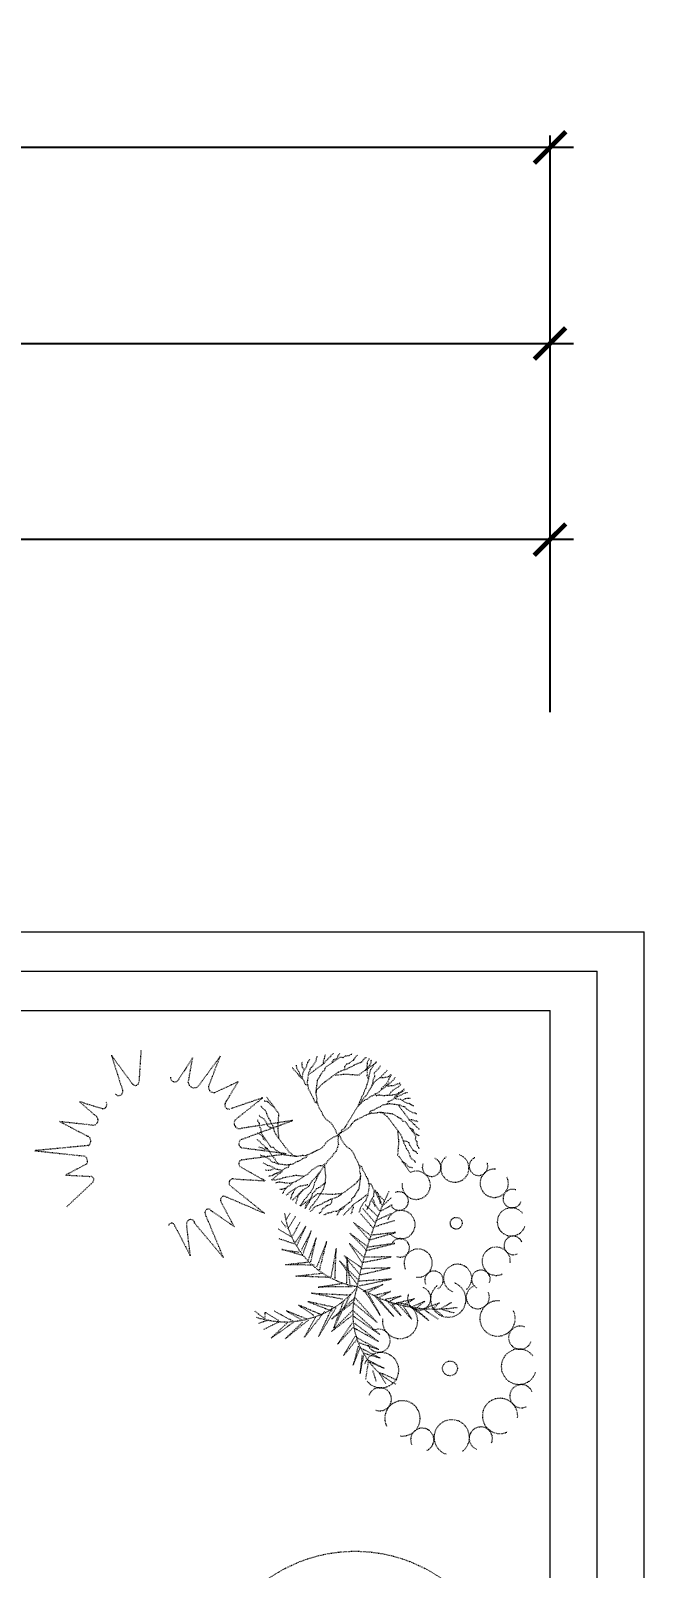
# Model space of a CAD drawing. Header units: millimetres. Extents: x -41640 to 3079702, y -5257903 to 68462.
# Drawn here: x 22910 to 24473, y 18447 to 22366 of the extents above; entities that cross this region are included whole.
import ezdxf

# ---------------------------------------------------------------- set-up
doc = ezdxf.new("R2010")
doc.units = ezdxf.units.MM
doc.header["$LTSCALE"] = 10
doc.linetypes.add('ACAD_ISO03W100', pattern=[30, 12, -18])
doc.linetypes.add('CONTINOUS', pattern=[0])
doc.layers.get('0').update_dxf_attribs({"color": 255})
doc.layers.get('Defpoints').update_dxf_attribs({"color": 255})
doc.layers.add('1室外尺寸标注', color=3, linetype='Continuous', lineweight=30)
doc.layers.add('浅线', color=251, linetype='CONTINOUS', lineweight=0)
doc.styles.get("Standard").update_dxf_attribs({"font": ''})
doc.styles.add('邓林', font='simhei.ttf')
doc.styles.get('Standard').set_extended_font_data('SimSun')
doc.dimstyles.get("Standard").update_dxf_attribs({"dimtxt": 0.18, "dimasz": 0.18, "dimexe": 0.18, "dimexo": 0.0625, "dimgap": 0.09, "dimtad": 0, "dimtih": 1, "dimtoh": 1, "dimdec": 4, "dimzin": 0, "dimdsep": 46, "dimtxsty": 'Standard', "dimcen": 0.09, "dimadec": 0, "dimazin": 0, "dimtfac": 1, "dimtdec": 4, "dimtofl": 0, "dimtmove": 0, "dimatfit": 3, "dimfxl": 1, "dimtolj": 1, "dimtzin": 0, "dimarcsym": 0})

# ---------------------------------------------------------------- blocks, each defined once
blk = doc.blocks.new('_ArchTick')
at = {"color": 0, "linetype": 'ByBlock', "const_width": 0.15}
blk.add_lwpolyline([(-0.5, -0.5), (0.5, 0.5)], dxfattribs=at)
blk = doc.blocks.new('*D315')
at = {"layer": '1室外尺寸标注', "color": 8, "lineweight": -2}
for p, q in [((19882.3, 20629), (19882.3, 21099)), ((24232.6, 20629), (24232.6, 21099)), ((24292.6, 21069), (19822.3, 21069))]:
    blk.add_line(p, q, dxfattribs=at)
at = {"layer": 'Defpoints', "color": 0, "lineweight": 30}
for p in [(19882.3, 21069), (19882.3, 20569, 0), (24232.6, 20569, 0)]:
    blk.add_point(p, dxfattribs=at)
at = {"layer": '1室外尺寸标注', "color": 8, "lineweight": -2, "xscale": 80, "yscale": 80, "zscale": 80, "rotation": 180}
blk.add_blockref('_ArchTick', (19882.3, 21069), dxfattribs=at)
at = {"layer": '1室外尺寸标注', "color": 8, "lineweight": -2, "xscale": 80, "yscale": 80, "zscale": 80}
blk.add_blockref('_ArchTick', (24232.6, 21069), dxfattribs=at)
at = {"layer": '1室外尺寸标注', "color": 45, "insert": (22057.4, 21215.3), "char_height": 230, "attachment_point": 5, "style": '邓林', "bg_fill": 3, "box_fill_scale": 1.1, "bg_fill_color": 256, "bg_fill_true_color": 13158600, "bg_fill_transparency": 4928728}
blk.add_mtext('4350', dxfattribs=at)
blk = doc.blocks.new('_Dot')
at = {"color": 0, "linetype": 'ByBlock', "lineweight": -2}
blk.add_line((-0.5, 0), (-1, 0), dxfattribs=at)
at = {"color": 0, "linetype": 'ByBlock', "const_width": 0.5}
blk.add_lwpolyline([(-0.25, 0, 1), (0.25, 0, 1)], format="xyb", close=True, dxfattribs=at)
blk = doc.blocks.new('DOT')
at = {"color": 0, "linetype": 'ByBlock'}
blk.add_line((-0.35, 0), (-1, 0), dxfattribs=at)
at = {"color": 0, "linetype": 'ByBlock', "const_width": 0.35}
blk.add_lwpolyline([(-0.175, 0, 1), (0.175, 0, 1)], format="xyb", close=True, dxfattribs=at)
blk = doc.blocks.new('*D321')
at = {"layer": '1室外尺寸标注', "color": 8, "lineweight": -2}
for p, q in [((19882.3, 20629), (19882.3, 21599)), ((24232.6, 20629), (24232.6, 21599)), ((19822.3, 21569), (24292.6, 21569))]:
    blk.add_line(p, q, dxfattribs=at)
at = {"layer": 'Defpoints', "color": 0, "lineweight": 30}
for p in [(24232.6, 21569), (19882.3, 20569, 0), (24232.6, 20569, 0)]:
    blk.add_point(p, dxfattribs=at)
at = {"layer": '1室外尺寸标注', "color": 8, "lineweight": -2, "xscale": 80, "yscale": 80, "zscale": 80, "rotation": 180}
blk.add_blockref('_ArchTick', (19882.3, 21569), dxfattribs=at)
at = {"layer": '1室外尺寸标注', "color": 8, "lineweight": -2, "xscale": 80, "yscale": 80, "zscale": 80}
blk.add_blockref('_ArchTick', (24232.6, 21569), dxfattribs=at)
at = {"layer": '1室外尺寸标注', "color": 45, "insert": (22057.4, 21715.3), "char_height": 230, "attachment_point": 5, "style": '邓林', "bg_fill": 3, "box_fill_scale": 1.1, "bg_fill_color": 256, "bg_fill_true_color": 13158600, "bg_fill_transparency": 4928728}
blk.add_mtext('4350', dxfattribs=at)
blk = doc.blocks.new('*D322')
at = {"layer": '1室外尺寸标注', "color": 8, "lineweight": -2}
for p, q in [((24292.6, 22069), (2922.3, 22069)), ((2982.3, 20629), (2982.3, 22099)), ((24232.6, 20629), (24232.6, 22099))]:
    blk.add_line(p, q, dxfattribs=at)
at = {"layer": 'Defpoints', "color": 0, "lineweight": 30}
for p in [(2982.3, 22069), (2982.3, 20569, 0), (24232.6, 20569, 0)]:
    blk.add_point(p, dxfattribs=at)
at = {"layer": '1室外尺寸标注', "color": 8, "lineweight": -2, "xscale": 80, "yscale": 80, "zscale": 80, "rotation": 180}
blk.add_blockref('_ArchTick', (2982.3, 22069), dxfattribs=at)
at = {"layer": '1室外尺寸标注', "color": 8, "lineweight": -2, "xscale": 80, "yscale": 80, "zscale": 80}
blk.add_blockref('_ArchTick', (24232.6, 22069), dxfattribs=at)
at = {"layer": '1室外尺寸标注', "color": 45, "insert": (13607.4, 22215.3), "char_height": 230, "attachment_point": 5, "style": '邓林', "bg_fill": 3, "box_fill_scale": 1.1, "bg_fill_color": 256, "bg_fill_true_color": 13158600, "bg_fill_transparency": 0}
blk.add_mtext('21250', dxfattribs=at)

msp = doc.modelspace()

# ---------------------------------------------------------------- linework, layer by layer
at = {"layer": '浅线'}
for p, q in [((2742.3, 20069), (24472.6, 20069)), ((24472.6, 17539), (24472.6, 20069)), ((2862.3, 19969), (24352.6, 19969)), ((2982.3, 19869), (24232.6, 19869)), ((24232.6, 17529), (24232.6, 19869))]:
    msp.add_line(p, q, dxfattribs=at)
at = {"layer": '浅线', "ltscale": 0.5}
msp.add_line((24352.6, 17539), (24352.6, 19969), dxfattribs=at)
at = {"layer": '浅线', "linetype": 'ACAD_ISO03W100', "ltscale": 0.01}
for p, q in [((23115.2, 19754.7, 0), (23143.7, 19665.3, 0)), ((23168.4, 19682.1, 0), (23115.2, 19754.7, 0)), ((23190.5, 19767, 0), (23185.5, 19686.3, 0)), ((23638.3, 19748.3, 0), (23641.4, 19753.4, 0)), ((23658.9, 19752.1, 0), (23660.9, 19755.5, 0)), ((23674.2, 19752.2, 0), (23677.3, 19757.3, 0)), ((23677.3, 19757.3, 0), (23681.6, 19759.3, 0)), ((23688.7, 19745.7, 0), (23696.9, 19759.3, 0)), ((23706, 19749.2, 0), (23711.3, 19752.9, 0)), ((23711.3, 19752.9, 0), (23721.1, 19754, 0)), ((23721.1, 19754, 0), (23726.4, 19757.7, 0)), ((23726.4, 19757.7, 0), (23729.7, 19758, 0)), ((23738.7, 19752.6, 0), (23743, 19754.7, 0)), ((23322.3, 19748.2, 0), (23286, 19692.1, 0)), ((23311.2, 19685.6, 0), (23322.3, 19748.2, 0)), ((23392.5, 19752, 0), (23338.2, 19678, 0)), ((23362.8, 19674.6, 0), (23392.5, 19752, 0)), ((23578.2, 19719.7, 0), (23577, 19722.8, 0)), ((23589.6, 19708.2, 0), (23578.2, 19719.7, 0)), ((23586.6, 19728.6, 0), (23587.6, 19730.3, 0)), ((23588, 19720.8, 0), (23586.6, 19728.6, 0)), ((23592.7, 19713.3, 0), (23588, 19720.8, 0)), ((23600.7, 19731.6, 0), (23601.5, 19738.1, 0)), ((23602.1, 19723.8, 0), (23600.7, 19731.6, 0)), ((23606.8, 19716.4, 0), (23602.1, 19723.8, 0)), ((23603.7, 19711.3, 0), (23612.9, 19726.6, 0)), ((23612.9, 19726.6, 0), (23613.8, 19733, 0)), ((23613.8, 19733, 0), (23620.9, 19744.9, 0)), ((23618, 19709.6, 0), (23621.1, 19714.7, 0)), ((23619.2, 19706.6, 0), (23629.8, 19714.1, 0)), ((23621.1, 19714.7, 0), (23622.9, 19722.9, 0)), ((23622.9, 19722.9, 0), (23628.2, 19726.6, 0)), ((23628.2, 19726.6, 0), (23637.5, 19741.9, 0)), ((23629.8, 19714.1, 0), (23636.2, 19719.5, 0)), ((23636.2, 19719.5, 0), (23657.4, 19734.5, 0)), ((23637.5, 19741.9, 0), (23638.3, 19748.3, 0)), ((23653.9, 19713.5, 0), (23659.2, 19717.2, 0)), ((23655, 19740.6, 0), (23658.1, 19745.7, 0)), ((23656.4, 19732.8, 0), (23655, 19740.6, 0)), ((23657.4, 19734.5, 0), (23660.5, 19739.6, 0)), ((23658.1, 19745.7, 0), (23658.9, 19752.1, 0)), ((23659.2, 19717.2, 0), (23660.1, 19723.6, 0)), ((23660.1, 19723.6, 0), (23697.3, 19749.8, 0)), ((23660.5, 19739.6, 0), (23665.8, 19743.3, 0)), ((23665.8, 19743.3, 0), (23668.9, 19748.4, 0)), ((23668.9, 19748.4, 0), (23674.2, 19752.2, 0)), ((23677, 19736.6, 0), (23681.1, 19743.4, 0)), ((23681.1, 19743.4, 0), (23688.7, 19745.7, 0)), ((23692.3, 19711.2, 0), (23700.8, 19715.2, 0)), ((23697.3, 19749.8, 0), (23706, 19749.2, 0)), ((23700.8, 19715.2, 0), (23716, 19720, 0)), ((23709.4, 19719.3, 0), (23710.3, 19725.8, 0)), ((23710.3, 19725.8, 0), (23714.4, 19732.6, 0)), ((23714.4, 19732.6, 0), (23721.9, 19735, 0)), ((23716, 19720, 0), (23721.3, 19723.8, 0)), ((23721.3, 19723.8, 0), (23728.8, 19726.2, 0)), ((23721.9, 19735, 0), (23732.5, 19742.5, 0)), ((23728.8, 19726.2, 0), (23734.1, 19729.9, 0)), ((23732.5, 19742.5, 0), (23738.7, 19752.6, 0)), ((23734.1, 19729.9, 0), (23742.7, 19734, 0)), ((23742.7, 19734, 0), (23750.3, 19736.4, 0)), ((23750.3, 19736.4, 0), (23755.6, 19740.1, 0)), ((23752.5, 19709.6, 0), (23789.6, 19735.8, 0)), ((23755.6, 19740.1, 0), (23758.7, 19745.2, 0)), ((23758.7, 19745.2, 0), (23764, 19749, 0)), ((23762.1, 19715.4, 0), (23768.2, 19725.6, 0)), ((23764, 19749, 0), (23765, 19750.7, 0)), ((23766.6, 19721.1, 0), (23768, 19738.7, 0)), ((23767.7, 19711.3, 0), (23766.6, 19721.1, 0)), ((23768, 19738.7, 0), (23772, 19745.4, 0)), ((23768.2, 19725.6, 0), (23773.5, 19729.3, 0)), ((23772, 19745.4, 0), (23770.3, 19746.4, 0)), ((23771.8, 19702.8, 0), (23776.5, 19718.3, 0)), ((23773.5, 19729.3, 0), (23776.6, 19734.4, 0)), ((23776.5, 19718.3, 0), (23784.6, 19731.7, 0)), ((23776.6, 19734.4, 0), (23777.4, 19740.9, 0)), ((23777.4, 19740.9, 0), (23778.4, 19742.6, 0)), ((23784.6, 19731.7, 0), (23790.3, 19737.4, 0)), ((23785.3, 19709.9, 0), (23796.8, 19721.3, 0)), ((23790.3, 19737.4, 0), (23787.3, 19736.2, 0)), ((23796.8, 19721.3, 0), (23800.9, 19728, 0)), ((23815.2, 19713.3, 0), (23817.9, 19717.8, 0)), ((23438.2, 19687, 0), (23381.1, 19660.7, 0)), ((23405, 19631.9, 0), (23438.2, 19687, 0)), ((23594.3, 19700.8, 0), (23589.6, 19708.2, 0)), ((23596.4, 19704.2, 0), (23592.7, 19713.3, 0)), ((23600, 19695, 0), (23594.3, 19700.8, 0)), ((23605.7, 19689.3, 0), (23596.4, 19704.2, 0)), ((23602.1, 19698.4, 0), (23603.7, 19711.3, 0)), ((23609.4, 19680.1, 0), (23605.7, 19689.3, 0)), ((23617.1, 19677.8, 0), (23609.4, 19680.1, 0)), ((23614.7, 19683.9, 0), (23618, 19709.6, 0)), ((23617.5, 19668.3, 0), (23614.7, 19683.9, 0)), ((23636.5, 19659.2, 0), (23640.6, 19691.4, 0)), ((23640.6, 19691.4, 0), (23653.9, 19713.5, 0)), ((23644.6, 19672.7, 0), (23647.7, 19677.8, 0)), ((23647.7, 19677.8, 0), (23653, 19681.6, 0)), ((23653, 19681.6, 0), (23659.4, 19687, 0)), ((23659.4, 19687, 0), (23670, 19694.5, 0)), ((23670, 19694.5, 0), (23676.3, 19699.9, 0)), ((23676.3, 19699.9, 0), (23692.3, 19711.2, 0)), ((23684.9, 19704, 0), (23707.8, 19706.4, 0)), ((23707.8, 19706.4, 0), (23719.8, 19706.1, 0)), ((23719.8, 19706.1, 0), (23746.1, 19704.2, 0)), ((23746.1, 19704.2, 0), (23752.5, 19709.6, 0)), ((23764, 19670.8, 0), (23771.1, 19694, 0)), ((23764.4, 19652.2, 0), (23784.7, 19685.8, 0)), ((23767, 19702.6, 0), (23767.7, 19711.3, 0)), ((23769.4, 19695, 0), (23767, 19702.6, 0)), ((23771.1, 19694, 0), (23771.8, 19702.8, 0)), ((23779.3, 19676.8, 0), (23781.6, 19684.6, 0)), ((23781.6, 19684.6, 0), (23782.3, 19693.4, 0)), ((23782.3, 19693.4, 0), (23786.4, 19700.1, 0)), ((23784.7, 19685.8, 0), (23790.4, 19691.5, 0)), ((23786.4, 19700.1, 0), (23785.3, 19709.9, 0)), ((23790.4, 19691.5, 0), (23797.9, 19696.2, 0)), ((23797.9, 19696.2, 0), (23815.2, 19713.3, 0)), ((23799.2, 19698.4, 0), (23805.7, 19697.6, 0)), ((23802.4, 19669, 0), (23819.6, 19686.1, 0)), ((23805.7, 19697.6, 0), (23821.3, 19700.4, 0)), ((23811.5, 19672.7, 0), (23817.3, 19678.4, 0)), ((23814.2, 19677.2, 0), (23820.7, 19676.3, 0)), ((23817.3, 19678.4, 0), (23824.7, 19683.1, 0)), ((23819.6, 19686.1, 0), (23822, 19693.9, 0)), ((23820.7, 19676.3, 0), (23828.5, 19677.8, 0)), ((23821.3, 19700.4, 0), (23827, 19706.1, 0)), ((23822, 19693.9, 0), (23828.7, 19705.1, 0)), ((23824.7, 19683.1, 0), (23836.2, 19694.5, 0)), ((23828.5, 19677.8, 0), (23834.9, 19676.9, 0)), ((23832.9, 19665.9, 0), (23847.8, 19675.3, 0)), ((23834.9, 19676.9, 0), (23842.4, 19681.6, 0)), ((23836.2, 19694.5, 0), (23838.9, 19698.9, 0)), ((23842.4, 19681.6, 0), (23850.1, 19683, 0)), ((23847.8, 19675.3, 0), (23853.5, 19681, 0)), ((23850.1, 19683, 0), (23849.8, 19686.3, 0)), ((23093.2, 19617.8, 0), (23034, 19636.2, 0)), ((23034, 19636.2, 0), (23076.9, 19598.7, 0)), ((23501, 19646.2, 0), (23418.4, 19618, 0)), ((23430.9, 19590.3, 0), (23501, 19646.2, 0)), ((23505.4, 19637.3, 0), (23503.7, 19638.3, 0)), ((23511.8, 19636.4, 0), (23505.4, 19637.3, 0)), ((23536.6, 19612.3, 0), (23510.4, 19649.5, 0)), ((23516.9, 19633.4, 0), (23511.8, 19636.4, 0)), ((23622.2, 19660.8, 0), (23617.5, 19668.3, 0)), ((23625.8, 19651.7, 0), (23622.2, 19660.8, 0)), ((23630.5, 19644.2, 0), (23625.8, 19651.7, 0)), ((23634.2, 19635.1, 0), (23630.5, 19644.2, 0)), ((23639.3, 19643.6, 0), (23636.5, 19659.2, 0)), ((23637.5, 19660.8, 0), (23638.3, 19667.3, 0)), ((23638.3, 19667.3, 0), (23644.6, 19672.7, 0)), ((23638.4, 19637.1, 0), (23639.3, 19643.6, 0)), ((23645.7, 19618.8, 0), (23638.4, 19637.1, 0)), ((23742.1, 19622.9, 0), (23759.4, 19640, 0)), ((23747.2, 19635.1, 0), (23751.2, 19641.8, 0)), ((23750.6, 19633, 0), (23758.7, 19646.5, 0)), ((23751.2, 19641.8, 0), (23753.6, 19649.6, 0)), ((23753.6, 19649.6, 0), (23757.6, 19656.3, 0)), ((23757.6, 19656.3, 0), (23760, 19664, 0)), ((23758.7, 19646.5, 0), (23764.4, 19652.2, 0)), ((23759.4, 19640, 0), (23768.5, 19643.6, 0)), ((23760, 19664, 0), (23764, 19670.8, 0)), ((23768.5, 19643.6, 0), (23774.3, 19649.3, 0)), ((23774.3, 19649.3, 0), (23783.4, 19653, 0)), ((23783.4, 19653, 0), (23798.3, 19662.3, 0)), ((23786.1, 19657.4, 0), (23789.9, 19652.1, 0)), ((23789.9, 19652.1, 0), (23797.6, 19653.5, 0)), ((23797.6, 19653.5, 0), (23810.5, 19651.9, 0)), ((23798.3, 19662.3, 0), (23804.1, 19668, 0)), ((23804.1, 19668, 0), (23811.5, 19672.7, 0)), ((23810.5, 19651.9, 0), (23818.3, 19653.3, 0)), ((23817.9, 19629.1, 0), (23820.3, 19636.8, 0)), ((23818.3, 19653.3, 0), (23824.8, 19652.5, 0)), ((23820.3, 19636.8, 0), (23829.4, 19640.5, 0)), ((23823.1, 19653.5, 0), (23827.1, 19660.2, 0)), ((23824.8, 19652.5, 0), (23840.4, 19655.3, 0)), ((23827.1, 19660.2, 0), (23832.9, 19665.9, 0)), ((23829.4, 19640.5, 0), (23844.3, 19649.8, 0)), ((23835.2, 19646.2, 0), (23840.9, 19651.9, 0)), ((23838.6, 19644.1, 0), (23851.5, 19642.5, 0)), ((23840.4, 19655.3, 0), (23847.8, 19660, 0)), ((23840.9, 19651.9, 0), (23848.4, 19656.6, 0)), ((23844.3, 19649.8, 0), (23853.5, 19653.5, 0)), ((23847.8, 19660, 0), (23855.6, 19661.4, 0)), ((23848.4, 19656.6, 0), (23859.9, 19668, 0)), ((23851.5, 19642.5, 0), (23866.7, 19633.3, 0)), ((23853.5, 19653.5, 0), (23860.9, 19658.2, 0)), ((23855.6, 19661.4, 0), (23861.4, 19667.1, 0)), ((23856.6, 19639.4, 0), (23864, 19644.1, 0)), ((23859.9, 19668, 0), (23862.9, 19669.2, 0)), ((23860.9, 19658.2, 0), (23868.7, 19659.6, 0)), ((23864, 19644.1, 0), (23871.8, 19645.5, 0)), ((23868.7, 19659.6, 0), (23870.4, 19658.6, 0)), ((23871.8, 19645.5, 0), (23878.2, 19644.7, 0)), ((23493.6, 19598.5, 0), (23491.5, 19602.8, 0)), ((23503.8, 19592.4, 0), (23493.6, 19598.5, 0)), ((23497.2, 19623.8, 0), (23495.5, 19624.8, 0)), ((23501, 19618.5, 0), (23497.2, 19623.8, 0)), ((23506.1, 19615.4, 0), (23501, 19618.5, 0)), ((23509.8, 19610.1, 0), (23506.1, 19615.4, 0)), ((23512.2, 19602.6, 0), (23509.8, 19610.1, 0)), ((23516.3, 19594, 0), (23512.2, 19602.6, 0)), ((23520.6, 19628, 0), (23516.9, 19633.4, 0)), ((23530.8, 19621.9, 0), (23520.6, 19628, 0)), ((23542, 19606, 0), (23536.6, 19612.3, 0)), ((23540.1, 19579.6, 0), (23542, 19606, 0)), ((23640.9, 19631, 0), (23634.2, 19635.1, 0)), ((23650.4, 19611.4, 0), (23645.7, 19618.8, 0)), ((23654.1, 19602.2, 0), (23650.4, 19611.4, 0)), ((23658.8, 19594.8, 0), (23654.1, 19602.2, 0)), ((23709.7, 19569.1, 0), (23742.1, 19622.9, 0)), ((23744.8, 19627.3, 0), (23747.2, 19635.1, 0)), ((23744.8, 19627.3, 0), (23750.6, 19633, 0)), ((23751.5, 19595.8, 0), (23759, 19600.5, 0)), ((23759, 19600.5, 0), (23777.3, 19607.8, 0)), ((23771.2, 19605.3, 0), (23775.2, 19612.1, 0)), ((23775.2, 19612.1, 0), (23784.4, 19615.7, 0)), ((23777.3, 19607.8, 0), (23783.7, 19606.9, 0)), ((23783.7, 19606.9, 0), (23799.3, 19609.8, 0)), ((23784.4, 19615.7, 0), (23791.8, 19620.4, 0)), ((23791.8, 19620.4, 0), (23801, 19624, 0)), ((23799.3, 19609.8, 0), (23831.5, 19605.6, 0)), ((23801, 19624, 0), (23808.4, 19628.7, 0)), ((23801, 19608.7, 0), (23807.4, 19607.9, 0)), ((23807.4, 19607.9, 0), (23812.9, 19601.6, 0)), ((23808.4, 19628.7, 0), (23824, 19631.5, 0)), ((23812.9, 19601.6, 0), (23818, 19598.5, 0)), ((23818, 19598.5, 0), (23821.7, 19593.2, 0)), ((23824, 19631.5, 0), (23849.8, 19628.2, 0)), ((23831.5, 19605.6, 0), (23853.6, 19592.3, 0)), ((23846.7, 19627, 0), (23854.2, 19616.4, 0)), ((23849.8, 19628.2, 0), (23854.9, 19625.1, 0)), ((23854.2, 19616.4, 0), (23859.7, 19610, 0)), ((23854.9, 19625.1, 0), (23863, 19623.3, 0)), ((23859.7, 19610, 0), (23874.6, 19588.8, 0)), ((23863, 19623.3, 0), (23866.8, 19618, 0)), ((23866.7, 19633.3, 0), (23873.2, 19632.4, 0)), ((23866.8, 19618, 0), (23882.1, 19608.8, 0)), ((23873.2, 19632.4, 0), (23885.1, 19625.3, 0)), ((23882.1, 19608.8, 0), (23888.5, 19607.9, 0)), ((23888.5, 19607.9, 0), (23893.6, 19604.8, 0)), ((22984, 19585.4, 0), (23055.9, 19547.8, 0)), ((23065.9, 19576.5, 0), (22984, 19585.4, 0)), ((23577.7, 19588.4, 0), (23444, 19567.9, 0)), ((23446.8, 19540.3, 0), (23577.7, 19588.4, 0)), ((23488.5, 19586.3, 0), (23488.2, 19589.6, 0)), ((23492.3, 19581, 0), (23488.5, 19586.3, 0)), ((23493.3, 19571.2, 0), (23492.3, 19581, 0)), ((23497, 19565.9, 0), (23493.3, 19571.2, 0)), ((23496.4, 19557.1, 0), (23497, 19565.9, 0)), ((23522.6, 19519.9, 0), (23496.4, 19557.1, 0)), ((23511.2, 19581.8, 0), (23503.8, 19592.4, 0)), ((23513.6, 19574.2, 0), (23511.2, 19581.8, 0)), ((23520.4, 19570.1, 0), (23513.6, 19574.2, 0)), ((23520, 19588.7, 0), (23516.3, 19594, 0)), ((23522.4, 19581.1, 0), (23520, 19588.7, 0)), ((23526.9, 19569.3, 0), (23520.4, 19570.1, 0)), ((23526.2, 19575.8, 0), (23522.4, 19581.1, 0)), ((23531, 19560.7, 0), (23526.2, 19575.8, 0)), ((23535, 19552.1, 0), (23531, 19560.7, 0)), ((23539.8, 19567.6, 0), (23540.1, 19579.6, 0)), ((23542.2, 19544.8, 0), (23539.8, 19567.6, 0)), ((23664.5, 19589, 0), (23658.8, 19594.8, 0)), ((23671.2, 19585, 0), (23664.5, 19589, 0)), ((23676.9, 19579.2, 0), (23671.2, 19585, 0)), ((23686.2, 19564.3, 0), (23676.9, 19579.2, 0)), ((23689.9, 19555.2, 0), (23686.2, 19564.3, 0)), ((23695.3, 19556.3, 0), (23704.5, 19560, 0)), ((23699.9, 19556.6, 0), (23702.2, 19564.4, 0)), ((23702.2, 19564.4, 0), (23709.7, 19569.1, 0)), ((23704.5, 19560, 0), (23719.4, 19569.3, 0)), ((23719.4, 19569.3, 0), (23725.1, 19575, 0)), ((23725.1, 19575, 0), (23729.2, 19581.8, 0)), ((23729.2, 19581.8, 0), (23734.9, 19587.5, 0)), ((23734.9, 19587.5, 0), (23742.4, 19592.1, 0)), ((23742.4, 19592.1, 0), (23751.5, 19595.8, 0)), ((23821.7, 19593.2, 0), (23827.2, 19586.8, 0)), ((23827.2, 19586.8, 0), (23834.6, 19576.2, 0)), ((23834.6, 19576.2, 0), (23840.1, 19569.9, 0)), ((23840.1, 19569.9, 0), (23851.3, 19553.9, 0)), ((23844.2, 19561.3, 0), (23846.6, 19538.4, 0)), ((23853.6, 19592.3, 0), (23857.3, 19587, 0)), ((23857.3, 19587, 0), (23863.8, 19586.1, 0)), ((23863.8, 19586.1, 0), (23890, 19549, 0)), ((23872.9, 19589.8, 0), (23880.7, 19591.2, 0)), ((23874.6, 19588.8, 0), (23879.7, 19585.7, 0)), ((23876.7, 19569.2, 0), (23883.5, 19565.1, 0)), ((23879.7, 19585.7, 0), (23883.5, 19580.4, 0)), ((23880.7, 19591.2, 0), (23885.8, 19588.1, 0)), ((23883.5, 19580.4, 0), (23888.6, 19577.3, 0)), ((23883.5, 19565.1, 0), (23885.9, 19557.5, 0)), ((23885.8, 19588.1, 0), (23892.3, 19587.3, 0)), ((23885.9, 19557.5, 0), (23899.5, 19549.3, 0)), ((23888.6, 19577.3, 0), (23892.3, 19572, 0)), ((23892.3, 19587.3, 0), (23895.7, 19585.3, 0)), ((23892.3, 19572, 0), (23897.4, 19568.9, 0)), ((23897.4, 19568.9, 0), (23899.4, 19564.6, 0)), ((23056.4, 19524.5, 0), (22920, 19511.4, 0)), ((23560.4, 19503.5, 0), (23450.3, 19517.9, 0)), ((23500.5, 19548.5, 0), (23486.9, 19556.7, 0)), ((23489, 19537.1, 0), (23486.9, 19541.4, 0)), ((23494.1, 19534, 0), (23489, 19537.1, 0)), ((23494.1, 19518.7, 0), (23490.7, 19520.8, 0)), ((23497.8, 19528.7, 0), (23494.1, 19534, 0)), ((23500.5, 19517.9, 0), (23494.1, 19518.7, 0)), ((23502.9, 19525.7, 0), (23497.8, 19528.7, 0)), ((23502.9, 19541, 0), (23500.5, 19548.5, 0)), ((23505.6, 19514.8, 0), (23500.5, 19517.9, 0)), ((23509.6, 19536.9, 0), (23502.9, 19541, 0)), ((23506.6, 19520.4, 0), (23502.9, 19525.7, 0)), ((23511.7, 19517.3, 0), (23506.6, 19520.4, 0)), ((23529, 19519.1, 0), (23522.6, 19519.9, 0)), ((23532.8, 19513.8, 0), (23529, 19519.1, 0)), ((23546.3, 19536.2, 0), (23535, 19552.1, 0)), ((23551.7, 19529.8, 0), (23546.3, 19536.2, 0)), ((23559.2, 19519.2, 0), (23551.7, 19529.8, 0)), ((23564.6, 19512.9, 0), (23559.2, 19519.2, 0)), ((23651.4, 19518.6, 0), (23644, 19513.9, 0)), ((23657.2, 19524.3, 0), (23651.4, 19518.6, 0)), ((23661.2, 19531, 0), (23657.2, 19524.3, 0)), ((23667, 19536.7, 0), (23661.2, 19531, 0)), ((23681.9, 19546.1, 0), (23667, 19536.7, 0)), ((23691.1, 19549.7, 0), (23681.9, 19546.1, 0)), ((23691.1, 19519.1, 0), (23687.4, 19509.1, 0)), ((23693.5, 19526.9, 0), (23691.1, 19519.1, 0)), ((23692.4, 19552, 0), (23699.9, 19556.6, 0)), ((23693.8, 19554.2, 0), (23692.4, 19536.7, 0)), ((23692.4, 19536.7, 0), (23693.5, 19526.9, 0)), ((23696.5, 19550.9, 0), (23700.1, 19541.7, 0)), ((23700.1, 19541.7, 0), (23709.5, 19526.8, 0)), ((23709.5, 19526.8, 0), (23715.2, 19521.1, 0)), ((23715.2, 19521.1, 0), (23721.9, 19517, 0)), ((23846.3, 19526.4, 0), (23844.3, 19500.1, 0)), ((23846.6, 19538.4, 0), (23846.3, 19526.4, 0)), ((23851.3, 19553.9, 0), (23855.4, 19545.4, 0)), ((23855.4, 19545.4, 0), (23860.2, 19530.3, 0)), ((23859.5, 19536.8, 0), (23865.9, 19536, 0)), ((23860.2, 19530.3, 0), (23863.9, 19524.9, 0)), ((23863.9, 19524.9, 0), (23866.3, 19517.4, 0)), ((23865.9, 19536, 0), (23872.7, 19531.9, 0)), ((23872.7, 19531.9, 0), (23875.1, 19524.3, 0)), ((23875.1, 19524.3, 0), (23882.6, 19513.7, 0)), ((23890, 19549, 0), (23889.3, 19540.2, 0)), ((23889.3, 19540.2, 0), (23893.1, 19534.9, 0)), ((23893.1, 19534.9, 0), (23894.1, 19525.1, 0)), ((23894.1, 19525.1, 0), (23897.9, 19519.8, 0)), ((23897.9, 19519.8, 0), (23898.2, 19516.5, 0)), ((22920, 19511.4, 0), (23042.8, 19498, 0)), ((23446.9, 19488.2, 0), (23560.4, 19503.5, 0)), ((23497.9, 19498.1, 0), (23492.8, 19501.2, 0)), ((23504.3, 19497.3, 0), (23497.9, 19498.1, 0)), ((23513.2, 19473.6, 0), (23501.3, 19480.8, 0)), ((23519.6, 19488.1, 0), (23504.3, 19497.3, 0)), ((23513.4, 19516.3, 0), (23505.6, 19514.8, 0)), ((23526.7, 19496, 0), (23511.7, 19517.3, 0)), ((23523.3, 19482.8, 0), (23519.6, 19488.1, 0)), ((23531.5, 19480.9, 0), (23523.3, 19482.8, 0)), ((23532.1, 19489.7, 0), (23526.7, 19496, 0)), ((23536.6, 19477.8, 0), (23531.5, 19480.9, 0)), ((23539.6, 19479.1, 0), (23532.1, 19489.7, 0)), ((23554.8, 19500.5, 0), (23532.8, 19513.8, 0)), ((23587.1, 19496.3, 0), (23554.8, 19500.5, 0)), ((23568.4, 19507.6, 0), (23564.6, 19512.9, 0)), ((23573.5, 19504.5, 0), (23568.4, 19507.6, 0)), ((23578.9, 19498.2, 0), (23573.5, 19504.5, 0)), ((23585.4, 19482, 0), (23577.9, 19477.3, 0)), ((23585.4, 19497.3, 0), (23578.9, 19498.2, 0)), ((23594.5, 19485.7, 0), (23585.4, 19482, 0)), ((23602.6, 19499.1, 0), (23587.1, 19496.3, 0)), ((23602, 19490.3, 0), (23594.5, 19485.7, 0)), ((23611.1, 19494, 0), (23602, 19490.3, 0)), ((23609.1, 19498.3, 0), (23602.6, 19499.1, 0)), ((23627.4, 19505.6, 0), (23609.1, 19498.3, 0)), ((23615.2, 19500.7, 0), (23611.1, 19494, 0)), ((23634.8, 19510.3, 0), (23627.4, 19505.6, 0)), ((23644, 19513.9, 0), (23634.8, 19510.3, 0)), ((23662, 19478.6, 0), (23654.9, 19470.6, 0)), ((23666.1, 19485.3, 0), (23662, 19478.6, 0)), ((23677.6, 19496.7, 0), (23666.1, 19485.3, 0)), ((23681.7, 19503.4, 0), (23677.6, 19496.7, 0)), ((23687.4, 19509.1, 0), (23681.7, 19503.4, 0)), ((23721.9, 19517, 0), (23727.6, 19511.3, 0)), ((23727.6, 19511.3, 0), (23732.3, 19503.8, 0)), ((23732.3, 19503.8, 0), (23735.9, 19494.7, 0)), ((23735.9, 19494.7, 0), (23740.6, 19487.2, 0)), ((23740.6, 19487.2, 0), (23747.9, 19468.9, 0)), ((23844.3, 19500.1, 0), (23849.8, 19493.8, 0)), ((23849.8, 19493.8, 0), (23875.9, 19456.6, 0)), ((23855.5, 19484.2, 0), (23865.7, 19478, 0)), ((23866.3, 19517.4, 0), (23870.1, 19512.1, 0)), ((23870.1, 19512.1, 0), (23874.1, 19503.5, 0)), ((23874.1, 19503.5, 0), (23876.5, 19495.9, 0)), ((23876.5, 19495.9, 0), (23880.3, 19490.6, 0)), ((23880.3, 19490.6, 0), (23885.4, 19487.6, 0)), ((23882.6, 19513.7, 0), (23892.8, 19507.5, 0)), ((23885.4, 19487.6, 0), (23889.1, 19482.2, 0)), ((23889.1, 19482.2, 0), (23890.8, 19481.2, 0)), ((23892.8, 19507.5, 0), (23894.8, 19503.2, 0)), ((23052.5, 19477.7, 0), (22999, 19449.3, 0)), ((22999, 19449.3, 0), (23062.3, 19445.8, 0)), ((23427.2, 19439.4, 0), (23506.8, 19434.7, 0)), ((23506.8, 19434.7, 0), (23445.1, 19469.1, 0)), ((23514.6, 19460.6, 0), (23508.1, 19461.4, 0)), ((23519.6, 19472.8, 0), (23513.2, 19473.6, 0)), ((23522.4, 19462, 0), (23514.6, 19460.6, 0)), ((23517.6, 19446.5, 0), (23515.9, 19447.5, 0)), ((23525.4, 19447.9, 0), (23517.6, 19446.5, 0)), ((23534.9, 19463.6, 0), (23519.6, 19472.8, 0)), ((23529.8, 19466.6, 0), (23522.4, 19462, 0)), ((23532.9, 19452.6, 0), (23525.4, 19447.9, 0)), ((23538, 19449.5, 0), (23526.5, 19438.1, 0)), ((23542, 19456.2, 0), (23532.9, 19452.6, 0)), ((23547.8, 19461.9, 0), (23534.9, 19463.6, 0)), ((23562.3, 19474.5, 0), (23536.6, 19477.8, 0)), ((23545.4, 19454.2, 0), (23538, 19449.5, 0)), ((23556.9, 19465.6, 0), (23542, 19456.2, 0)), ((23551.2, 19459.9, 0), (23545.4, 19454.2, 0)), ((23554.6, 19442.5, 0), (23545.5, 19438.9, 0)), ((23585.8, 19448.2, 0), (23554.6, 19442.5, 0)), ((23566.1, 19469.2, 0), (23556.9, 19465.6, 0)), ((23577.9, 19477.3, 0), (23562.3, 19474.5, 0)), ((23568.4, 19477, 0), (23566.1, 19469.2, 0)), ((23615.6, 19451.6, 0), (23585.8, 19432.9, 0)), ((23605.1, 19445.7, 0), (23585.8, 19448.2, 0)), ((23627.1, 19463, 0), (23615.6, 19451.6, 0)), ((23637, 19444.8, 0), (23625.5, 19433.4, 0)), ((23642, 19472.3, 0), (23627.1, 19463, 0)), ((23638.7, 19443.8, 0), (23636.4, 19436, 0)), ((23641.1, 19451.5, 0), (23637, 19444.8, 0)), ((23646.8, 19457.2, 0), (23638.7, 19443.8, 0)), ((23646.8, 19457.2, 0), (23641.1, 19451.5, 0)), ((23651.5, 19472.7, 0), (23642, 19472.3, 0)), ((23654.9, 19470.6, 0), (23646.8, 19457.2, 0)), ((23659, 19477.4, 0), (23651.5, 19472.7, 0)), ((23657.6, 19475.1, 0), (23660.8, 19445.7, 0)), ((23660.8, 19445.7, 0), (23659.4, 19428.2, 0)), ((23745.5, 19475, 0), (23752.2, 19471, 0)), ((23749.9, 19446.9, 0), (23745.8, 19414.7, 0)), ((23747.9, 19468.9, 0), (23747.1, 19462.5, 0)), ((23747.1, 19462.5, 0), (23749.9, 19446.9, 0)), ((23748.9, 19445.2, 0), (23748.1, 19438.8, 0)), ((23752.2, 19471, 0), (23755.9, 19461.8, 0)), ((23755.9, 19461.8, 0), (23760.5, 19454.4, 0)), ((23760.5, 19454.4, 0), (23764.2, 19445.2, 0)), ((23764.2, 19445.2, 0), (23768.9, 19437.8, 0)), ((23865.7, 19478, 0), (23869.5, 19472.7, 0)), ((23869.5, 19472.7, 0), (23874.6, 19469.6, 0)), ((23874.6, 19469.6, 0), (23881, 19468.8, 0)), ((23881, 19468.8, 0), (23882.7, 19467.8, 0)), ((23067.9, 19430.9, 0), (23000.6, 19367.5, 0)), ((23505.4, 19351.9, 0), (23418.8, 19421.4, 0)), ((23526.5, 19438.1, 0), (23523.4, 19436.9, 0)), ((23529.9, 19436, 0), (23525.1, 19435.8, 0)), ((23545.5, 19438.9, 0), (23529.9, 19436, 0)), ((23535.3, 19429.7, 0), (23532.3, 19428.5, 0)), ((23543.1, 19431.1, 0), (23535.3, 19429.7, 0)), ((23568.9, 19427.8, 0), (23543.1, 19431.1, 0)), ((23548.2, 19412.7, 0), (23543.5, 19412.5, 0)), ((23556, 19414.1, 0), (23548.2, 19412.7, 0)), ((23557.7, 19413.1, 0), (23551, 19401.9, 0)), ((23570.9, 19423.5, 0), (23556, 19414.1, 0)), ((23563.5, 19418.8, 0), (23557.7, 19413.1, 0)), ((23563.9, 19400.3, 0), (23559.5, 19396.8, 0)), ((23569.6, 19406, 0), (23563.9, 19400.3, 0)), ((23576.7, 19429.2, 0), (23568.9, 19427.8, 0)), ((23592, 19420, 0), (23569.6, 19406, 0)), ((23576.7, 19429.2, 0), (23570.9, 19423.5, 0)), ((23583.2, 19413.1, 0), (23575.1, 19399.6, 0)), ((23585.8, 19432.9, 0), (23576.7, 19429.2, 0)), ((23602.5, 19410.6, 0), (23579.5, 19387.8, 0)), ((23594.1, 19400.4, 0), (23590, 19393.7, 0)), ((23615.4, 19424.2, 0), (23592, 19420, 0)), ((23599.8, 19406.1, 0), (23594.1, 19400.4, 0)), ((23603.9, 19412.8, 0), (23599.8, 19406.1, 0)), ((23617.4, 19419.9, 0), (23602.5, 19410.6, 0)), ((23622.2, 19404.8, 0), (23616.4, 19399.1, 0)), ((23625.5, 19433.4, 0), (23617.4, 19419.9, 0)), ((23630.3, 19418.3, 0), (23622.2, 19404.8, 0)), ((23627.3, 19401.7, 0), (23624.9, 19394, 0)), ((23633, 19407.4, 0), (23627.3, 19401.7, 0)), ((23632.3, 19429.3, 0), (23630.3, 19418.3, 0)), ((23636.4, 19436, 0), (23632.3, 19429.3, 0)), ((23637.1, 19414.2, 0), (23633, 19407.4, 0)), ((23640.2, 19401.9, 0), (23633.9, 19396.5, 0)), ((23646.2, 19417.8, 0), (23637.1, 19414.2, 0)), ((23654.7, 19412.7, 0), (23638.5, 19385.8, 0)), ((23666.6, 19399.9, 0), (23640.2, 19401.9, 0)), ((23652, 19423.5, 0), (23646.2, 19417.8, 0)), ((23659.4, 19428.2, 0), (23652, 19423.5, 0)), ((23659.4, 19428.2, 0), (23654.7, 19412.7, 0)), ((23701.5, 19402, 0), (23678.6, 19399.6, 0)), ((23710, 19406.1, 0), (23694.1, 19394.9, 0)), ((23716.4, 19411.6, 0), (23710, 19406.1, 0)), ((23727, 19419, 0), (23716.4, 19411.6, 0)), ((23733.3, 19424.5, 0), (23727, 19419, 0)), ((23745.8, 19414.7, 0), (23732.4, 19392.6, 0)), ((23738.6, 19428.2, 0), (23733.3, 19424.5, 0)), ((23741.7, 19433.3, 0), (23738.6, 19428.2, 0)), ((23748.1, 19438.8, 0), (23741.7, 19433.3, 0)), ((23771.7, 19422.2, 0), (23768.4, 19396.4, 0)), ((23768.9, 19437.8, 0), (23771.7, 19422.2, 0)), ((23769.2, 19428.3, 0), (23777, 19425.9, 0)), ((23777, 19425.9, 0), (23780.6, 19416.8, 0)), ((23780.6, 19416.8, 0), (23790, 19401.9, 0)), ((23784.3, 19407.6, 0), (23782.6, 19394.7, 0)), ((23786.3, 19411, 0), (23792, 19405.3, 0)), ((23790, 19401.9, 0), (23793.7, 19392.7, 0)), ((23792, 19405.3, 0), (23796.7, 19397.8, 0)), ((23428.7, 19317.2, 0), (23394.5, 19381.2, 0)), ((23405.2, 19394.9, 0), (23505.4, 19351.9, 0)), ((23572.7, 19391.9, 0), (23571.7, 19386.4, 0)), ((23575.1, 19399.6, 0), (23572.7, 19391.9, 0)), ((23579.5, 19387.8, 0), (23575.1, 19384.3, 0)), ((23590, 19393.7, 0), (23585.3, 19378.2, 0)), ((23585.3, 19378.2, 0), (23585.6, 19374.9, 0)), ((23598.5, 19373.2, 0), (23595.5, 19372, 0)), ((23633.9, 19396.5, 0), (23596.7, 19370.3, 0)), ((23606.6, 19386.7, 0), (23598.5, 19373.2, 0)), ((23612.4, 19392.4, 0), (23606.6, 19386.7, 0)), ((23608.9, 19365.2, 0), (23607.9, 19363.5, 0)), ((23609.8, 19371.6, 0), (23608.9, 19365.2, 0)), ((23618.5, 19379.5, 0), (23609.1, 19363.8, 0)), ((23612.8, 19376.7, 0), (23609.8, 19371.6, 0)), ((23616.4, 19399.1, 0), (23612.4, 19392.4, 0)), ((23618.2, 19380.5, 0), (23612.8, 19376.7, 0)), ((23624.3, 19390.7, 0), (23618.2, 19380.5, 0)), ((23620.9, 19387.3, 0), (23618.5, 19379.5, 0)), ((23622.9, 19367.7, 0), (23618.9, 19361, 0)), ((23624.9, 19394, 0), (23620.9, 19387.3, 0)), ((23628.7, 19373.4, 0), (23622.9, 19367.7, 0)), ((23630.8, 19365.9, 0), (23627.7, 19360.8, 0)), ((23632.8, 19380.1, 0), (23628.7, 19373.4, 0)), ((23636.1, 19369.7, 0), (23630.8, 19365.9, 0)), ((23638.5, 19385.8, 0), (23632.8, 19380.1, 0)), ((23643.6, 19372.1, 0), (23636.1, 19369.7, 0)), ((23652.2, 19376.1, 0), (23643.6, 19372.1, 0)), ((23653.8, 19363.6, 0), (23647.7, 19353.4, 0)), ((23657.5, 19379.9, 0), (23652.2, 19376.1, 0)), ((23664.5, 19371.1, 0), (23653.8, 19363.6, 0)), ((23665.1, 19382.3, 0), (23657.5, 19379.9, 0)), ((23672, 19373.5, 0), (23664.5, 19371.1, 0)), ((23670.4, 19386, 0), (23665.1, 19382.3, 0)), ((23678.6, 19399.6, 0), (23666.6, 19399.9, 0)), ((23685.5, 19390.8, 0), (23670.4, 19386, 0)), ((23676.1, 19380.3, 0), (23672, 19373.5, 0)), ((23676.9, 19386.7, 0), (23676.1, 19380.3, 0)), ((23694.1, 19394.9, 0), (23685.5, 19390.8, 0)), ((23726.3, 19382.4, 0), (23689.1, 19356.2, 0)), ((23705.2, 19362.7, 0), (23697.7, 19360.3, 0)), ((23709.3, 19369.5, 0), (23705.2, 19362.7, 0)), ((23720.5, 19362.7, 0), (23717.5, 19357.6, 0)), ((23725.9, 19366.5, 0), (23720.5, 19362.7, 0)), ((23728.9, 19371.6, 0), (23725.9, 19366.5, 0)), ((23727.1, 19388.9, 0), (23726.3, 19382.4, 0)), ((23732.4, 19392.6, 0), (23727.1, 19388.9, 0)), ((23731.4, 19365.5, 0), (23728.3, 19360.4, 0)), ((23750.2, 19386.5, 0), (23728.9, 19371.6, 0)), ((23730, 19373.3, 0), (23731.4, 19365.5, 0)), ((23748.9, 19364.2, 0), (23748.1, 19357.7, 0)), ((23758.1, 19379.4, 0), (23748.9, 19364.2, 0)), ((23756.5, 19392, 0), (23750.2, 19386.5, 0)), ((23786.1, 19328.9, 0), (23756, 19363.6, 0)), ((23767.1, 19399.5, 0), (23756.5, 19392, 0)), ((23763.4, 19383.2, 0), (23758.1, 19379.4, 0)), ((23793.2, 19344.5, 0), (23761.9, 19373.4, 0)), ((23765.3, 19391.3, 0), (23763.4, 19383.2, 0)), ((23768.4, 19396.4, 0), (23765.3, 19391.3, 0)), ((23772.6, 19373, 0), (23765.4, 19361.1, 0)), ((23773.4, 19379.5, 0), (23772.6, 19373, 0)), ((23782.6, 19394.7, 0), (23773.4, 19379.5, 0)), ((23798.8, 19357.7, 0), (23779.2, 19382.8, 0)), ((23779.6, 19389.7, 0), (23784.2, 19382.2, 0)), ((23784.2, 19382.2, 0), (23785.7, 19374.4, 0)), ((23785.7, 19374.4, 0), (23784.8, 19368, 0)), ((23793.7, 19392.7, 0), (23798.3, 19385.3, 0)), ((23804.2, 19374.3, 0), (23796.2, 19395.7, 0)), ((23796.7, 19397.8, 0), (23808.1, 19386.3, 0)), ((23798.3, 19385.3, 0), (23799.7, 19377.5, 0)), ((23799.7, 19377.5, 0), (23798.7, 19375.8, 0)), ((23800.5, 19356.7, 0), (23832, 19374.2, 0)), ((23807.6, 19372.3, 0), (23829.1, 19392.5, 0)), ((23808.1, 19386.3, 0), (23809.3, 19383.3, 0)), ((23316.3, 19243.5, 0), (23306.8, 19324.3, 0)), ((23327.5, 19326.3, 0), (23400.8, 19238.8, 0)), ((23400.8, 19238.8, 0), (23354.2, 19350.6, 0)), ((23369, 19359, 0), (23428.7, 19317.2, 0)), ((23560.2, 19316, 0), (23547.6, 19333.5, 0)), ((23560.5, 19335.7, 0), (23570.8, 19352.7, 0)), ((23565.3, 19312.9, 0), (23584.4, 19344.5, 0)), ((23575, 19290.5, 0), (23596.8, 19330.4, 0)), ((23622.4, 19357.1, 0), (23621.4, 19355.4, 0)), ((23627.7, 19360.8, 0), (23622.4, 19357.1, 0)), ((23647.7, 19353.4, 0), (23643.4, 19351.4, 0)), ((23659.9, 19348.4, 0), (23656.7, 19348, 0)), ((23665.2, 19352.1, 0), (23659.9, 19348.4, 0)), ((23675, 19353.1, 0), (23665.2, 19352.1, 0)), ((23680.3, 19356.9, 0), (23675, 19353.1, 0)), ((23689.1, 19356.2, 0), (23680.3, 19356.9, 0)), ((23697.7, 19360.3, 0), (23689.5, 19346.7, 0)), ((23709.1, 19348.8, 0), (23704.8, 19346.8, 0)), ((23712.2, 19353.9, 0), (23709.1, 19348.8, 0)), ((23717.5, 19357.6, 0), (23712.2, 19353.9, 0)), ((23727.5, 19353.9, 0), (23725.4, 19350.5, 0)), ((23728.3, 19360.4, 0), (23727.5, 19353.9, 0)), ((23732.3, 19328.2, 0), (23773.6, 19296.7, 0)), ((23771.1, 19284.9, 0), (23732.3, 19328.2, 0)), ((23748.1, 19357.7, 0), (23745, 19352.6, 0)), ((23780.5, 19315.7, 0), (23750.4, 19350.5, 0)), ((23783.6, 19317.1, 0), (23837.9, 19334.1, 0)), ((23789, 19333.8, 0), (23830.2, 19352, 0)), ((23277.1, 19319.2, 0), (23316.3, 19243.5, 0)), ((23571.6, 19292.5, 0), (23539.3, 19312, 0)), ((23581.1, 19273.6, 0), (23542.6, 19286.8, 0)), ((23610.6, 19318.7, 0), (23584, 19278.4, 0)), ((23587.9, 19269.5, 0), (23610.6, 19318.7, 0)), ((23624.5, 19307.1, 0), (23598.5, 19256.4, 0)), ((23603.9, 19249.9, 0), (23624.5, 19307.1, 0)), ((23637.1, 19289.5, 0), (23616.5, 19232.3, 0)), ((23623.3, 19228.2, 0), (23637.1, 19289.5, 0)), ((23722.8, 19300.8, 0), (23767.5, 19267.2, 0)), ((23763.1, 19259.9, 0), (23722.8, 19300.8, 0)), ((23772.8, 19283.9, 0), (23840.1, 19303, 0)), ((23840.1, 19303, 0), (23775.3, 19295.6, 0)), ((23549.4, 19259.5, 0), (23593.9, 19252.6, 0)), ((23602.6, 19244, 0), (23549.4, 19259.5, 0)), ((23663.8, 19280, 0), (23637.4, 19213.1, 0)), ((23645.9, 19208, 0), (23663.8, 19280, 0)), ((23687.9, 19262.2, 0), (23674.8, 19190.5, 0)), ((23685, 19184.4, 0), (23687.9, 19262.2, 0)), ((23721.2, 19275.2, 0), (23757.9, 19239.8, 0)), ((23754, 19225.6, 0), (23721.2, 19275.2, 0)), ((23763.3, 19256.5, 0), (23837.1, 19275, 0)), ((23837.1, 19275, 0), (23766, 19264.8, 0)), ((23558.5, 19220.8, 0), (23618.4, 19227.8, 0)), ((23632, 19219.6, 0), (23558.5, 19220.8, 0)), ((23696.6, 19230.4, 0), (23743.9, 19182, 0)), ((23741.4, 19170.2, 0), (23696.6, 19230.4, 0)), ((23747.8, 19196.2, 0), (23708.7, 19243, 0)), ((23708.7, 19243, 0), (23753.2, 19212.8, 0)), ((23715.6, 19238.9, 0), (23713.7, 19170.4, 0)), ((23723.4, 19171.1, 0), (23715.6, 19238.9, 0)), ((23749.5, 19195.2, 0), (23825, 19212.6, 0)), ((23825, 19212.6, 0), (23751.7, 19210.4, 0)), ((23757.1, 19227, 0), (23828, 19240.7, 0)), ((23828, 19240.7, 0), (23757.9, 19239.8, 0)), ((23585, 19191.6, 0), (23654.6, 19199.4, 0)), ((23673.3, 19188.1, 0), (23585, 19191.6, 0)), ((23642.4, 19163.7, 0), (23703.7, 19173.1, 0)), ((23828.6, 19184, 0), (23744.1, 19178.5, 0)), ((23746.5, 19167.1, 0), (23828.6, 19184, 0)), ((23757, 19153.5, 0), (23806.4, 19169.9, 0)), ((23806.4, 19169.9, 0), (23769.8, 19150.9, 0)), ((23615.5, 19126.8, 0), (23677.5, 19102.7, 0)), ((23685.1, 19111.4, 0), (23615.5, 19126.8, 0)), ((23623.8, 19148.3, 0), (23725.3, 19143.5, 0)), ((23704.8, 19132.6, 0), (23623.8, 19148.3, 0)), ((23728.8, 19164.6, 0), (23642.4, 19163.7, 0)), ((23734, 19134.9, 0), (23677.2, 19083, 0)), ((23723.6, 19144.5, 0), (23682, 19060.2, 0)), ((23682, 19060.2, 0), (23708.2, 19130.6, 0)), ((23735.5, 19137.3, 0), (23792.1, 19073.4, 0)), ((23759.4, 19154.6, 0), (23800.3, 19091.4, 0)), ((23800.3, 19091.4, 0), (23768.6, 19149, 0)), ((23785.6, 19141.4, 0), (23834.6, 19088.7, 0)), ((23786.7, 19143.3, 0), (23826.5, 19152.6, 0)), ((23826.5, 19152.6, 0), (23794.8, 19135.8, 0)), ((23834.6, 19088.7, 0), (23794.8, 19135.8, 0)), ((23812.7, 19132.7, 0), (23853.8, 19141.3, 0)), ((23814, 19131.9, 0), (23853.5, 19090.2, 0)), ((23853.8, 19141.3, 0), (23824.4, 19128.2, 0)), ((23853.5, 19090.2, 0), (23825.7, 19127.5, 0)), ((23841.1, 19123.3, 0), (23887.1, 19134, 0)), ((23887.1, 19134, 0), (23859.2, 19117.5, 0)), ((23882.2, 19113.9, 0), (23914, 19128.1, 0)), ((23914, 19128.1, 0), (23892.5, 19110.2, 0)), ((23505.9, 19083.5, 0), (23480.1, 19102.4, 0)), ((23506.4, 19099.8, 0), (23505.9, 19083.5, 0)), ((23542.1, 19078.2, 0), (23506.4, 19099.8, 0)), ((23578.2, 19076.4, 0), (23529.1, 19102.7, 0)), ((23561.7, 19102.9, 0), (23600.8, 19079.3, 0)), ((23612, 19082.5, 0), (23561.7, 19102.9, 0)), ((23591.6, 19118, 0), (23631, 19091, 0)), ((23648.8, 19093.5, 0), (23591.6, 19118, 0)), ((23658, 19101.2, 0), (23607, 19035.8, 0)), ((23607, 19035.8, 0), (23636.1, 19087.9, 0)), ((23686.8, 19110.4, 0), (23642.8, 19037.4, 0)), ((23642.8, 19037.4, 0), (23677, 19109.6, 0)), ((23729.6, 19104.4, 0), (23676.2, 19050.5, 0)), ((23676.2, 19050.5, 0), (23728.8, 19091.6, 0)), ((23677.2, 19083, 0), (23729.9, 19124.1, 0)), ((23799, 19042.7, 0), (23730.5, 19090.6, 0)), ((23731.3, 19103.4, 0), (23799, 19042.7, 0)), ((23792.1, 19073.4, 0), (23733.3, 19122.1, 0)), ((23843.7, 19121.7, 0), (23880.6, 19081.5, 0)), ((23880.6, 19081.5, 0), (23856.6, 19119.1, 0)), ((23878.4, 19113.6, 0), (23923.7, 19078.6, 0)), ((23923.7, 19078.6, 0), (23888.7, 19109.9, 0)), ((23911.7, 19106.4, 0), (23947.5, 19082.2, 0)), ((23914, 19110.1, 0), (23951, 19123.8, 0)), ((23951, 19123.8, 0), (23934.3, 19108.1, 0)), ((23936.8, 19109.2, 0), (23959.5, 19090.4, 0)), ((23954.5, 19108.8, 0), (23982.4, 19125.3, 0)), ((23958.5, 19106.4, 0), (23989.3, 19098.1, 0)), ((23517.6, 19079.8, 0), (23488.8, 19070.6, 0)), ((23542.4, 19074.8, 0), (23502.9, 19055.5, 0)), ((23522.3, 19033.8, 0), (23565.3, 19074.3, 0)), ((23578.4, 19073, 0), (23522.3, 19033.8, 0)), ((23617.1, 19079.5, 0), (23558.3, 19032, 0)), ((23558.3, 19032, 0), (23602.7, 19074.9, 0)), ((23728.5, 19071.9, 0), (23691.4, 19018.1, 0)), ((23691.4, 19018.1, 0), (23730.9, 19060.5, 0)), ((23795.4, 19025, 0), (23734.4, 19058.5, 0)), ((23735.1, 19071.3, 0), (23795.4, 19025, 0)), ((23735.8, 19037.7, 0), (23706.4, 18989.1, 0)), ((23706.4, 18989.1, 0), (23739.6, 19028.8, 0)), ((23744, 19012.9, 0), (23731, 18964.4, 0)), ((23731, 18964.4, 0), (23749.1, 19009.8, 0)), ((23739.2, 19035.7, 0), (23796.8, 19004.3, 0)), ((23796.8, 19004.3, 0), (23746.7, 19021.2, 0)), ((23748.7, 18943.8, 0), (23758.5, 18990.9, 0)), ((23753.7, 18990.5, 0), (23748.7, 18943.8, 0)), ((23752.5, 19007.8, 0), (23799.9, 18982.5, 0)), ((23799.9, 18982.5, 0), (23756.6, 18995.3, 0)), ((23769.4, 18974.3, 0), (23762.8, 18928.6, 0)), ((23769.2, 18977.8, 0), (23809.8, 18956.6, 0)), ((23809.8, 18956.6, 0), (23772.8, 18972.3, 0)), ((23780.8, 18950.9, 0), (23789.3, 18922.6, 0)), ((23797.6, 18944.1, 0), (23814.1, 18917.6, 0)), ((23800.8, 18945.5, 0), (23842.8, 18926.8, 0))]:
    msp.add_line(p, q, dxfattribs=at)
for centre, radius in [((23993.7, 19326.4, 0), 15.1), ((23977.8, 18956.3, 0), 18.8), ((23735.9, 18107.6, 0), 382.7)]:
    msp.add_circle(centre, radius, dxfattribs=at)
for centre, radius, start, end in [((23176.3, 19686.9, 0), 9.19, 210.915, 356.4448), ((23276.7, 19698.1, 0), 11.1, 177.4751, 327.1262), ((23326.1, 19686.8, 0), 15, 184.8202, 323.7193), ((23375.7, 19672.6, 0), 13, 170.7703, 294.6925), ((23092.4, 19629.1, 0), 11.4, 274.1327, 35.6718), ((23134, 19662.2, 0), 10.3, 218.1779, 17.7109), ((23068.5, 19589, 0), 12.8, 258.5135, 48.9059), ((23415, 19628.1, 0), 10.7, 159.3021, 288.8779), ((23441.9, 19581.7, 0), 14, 142.2647, 278.7137), ((23049.7, 19536, 0), 13.3, 299.8364, 62.4017), ((23451.8, 19529.6, 0), 11.8, 115.3481, 262.5288), ((23041.4, 19484.9, 0), 13.2, 327.1064, 83.7505), ((23450.2, 19478.3, 0), 10.5, 108.1848, 240.9135), ((23930.9, 19469.3, 0), 23.6, 158.6142, 69.6465), ((23990.1, 19467, 0), 36, 128.3651, 70.6538), ((24050.3, 19471.8, 0), 23.6, 113.6142, 24.6465), ((23061.8, 19437.1, 0), 8.69, 314.1502, 86.7915), ((23425.2, 19429.4, 0), 10.2, 78.5719, 231.2326), ((23891.8, 19423.3, 0), 36, 173.3651, 115.6538), ((24090.5, 19428.3, 0), 36, 83.3651, 25.6538), ((24775.4, 18953.3, 0), 1056, 154.5571, 168.3954), ((23848.3, 19383, 0), 23.6, 203.6142, 114.6465), ((24136.5, 19389.2, 0), 23.6, 68.6142, 339.6465), ((23362.1, 19353.9, 0), 8.57, 36.7096, 202.609), ((23402.9, 19385.7, 0), 9.54, 75.9853, 208.1454), ((24134.2, 19329.9, 0), 36, 38.3651, 340.6538), ((23268.8, 19318.5, 0), 8.27, 5.0654, 166.8126), ((23317.1, 19325.5, 0), 10.4, 4.4207, 186.6976), ((23776, 19384.1, 0), 221.8, 188.5122, 261.2701), ((23853.1, 19322.9, 0), 36, 218.3651, 160.6538), ((23850.8, 19263.6, 0), 23.6, 248.6142, 159.6465), ((24139.1, 19269.8, 0), 23.6, 23.6142, 294.6465), ((23896.8, 19224.6, 0), 36, 263.3651, 205.6538), ((24095.5, 19229.5, 0), 36, 353.3651, 295.6538), ((23937, 19181, 0), 23.6, 293.6142, 204.6465), ((23997.2, 19185.9, 0), 36, 308.3651, 250.6538), ((23997.2, 19185.9, 0), 36, 308.3651, 250.6538), ((24056.4, 19183.6, 0), 23.6, 338.6142, 249.6465), ((24056.4, 19183.6, 0), 23.6, 338.6142, 249.6465), ((23973.4, 19132, 0), 45, 128.3651, 70.6538), ((24048.6, 19138, 0), 29.5, 113.6142, 24.6465), ((23557.4, 19310.5, 0), 235.3, 252.0679, 321.791), ((23932, 19095.8, 0), 201.9, 159.9756, 242.9167), ((23939.5, 19476, 0), 368.3, 237.6285, 278.8199), ((23899.4, 19134.8, 0), 29.5, 158.6142, 69.6465), ((24098.9, 19083.6, 0), 45, 83.3651, 25.6538), ((23850.5, 19077.4, 0), 45, 173.3651, 115.6538), ((23796.1, 19027.1, 0), 29.5, 203.6142, 114.6465), ((24156.4, 19034.8, 0), 29.5, 68.6142, 339.6465), ((23802.2, 18951.9, 0), 45, 218.3651, 160.6538), ((24153.5, 18960.7, 0), 45, 38.3651, 340.6538), ((23799.3, 18877.8, 0), 29.5, 248.6142, 159.6465), ((24159.6, 18885.5, 0), 29.5, 23.6142, 294.6465), ((23856.7, 18829, 0), 45, 263.3651, 205.6538), ((24105.2, 18835.2, 0), 45, 353.3651, 295.6538), ((23982.2, 18780.6, 0), 45, 308.3651, 250.6538), ((23982.2, 18780.6, 0), 45, 308.3651, 250.6538), ((23907.1, 18774.5, 0), 29.5, 293.6142, 204.6465), ((24056.3, 18777.7, 0), 29.5, 338.6142, 249.6465), ((24056.3, 18777.7, 0), 29.5, 338.6142, 249.6465)]:
    msp.add_arc(centre, radius, start, end, dxfattribs=at)

# ---------------------------------------------------------------- dimensions: what is measured, and where the dimension line sits
at = {"layer": '1室外尺寸标注', "color": 45}
dim = msp.add_linear_dim(base=(19882.3, 21069, 0), p1=(24232.6, 20569), p2=(19882.3, 20569), dimstyle='Standard', override={"dimtxt": 230, "dimasz": 80, "dimexe": 30, "dimexo": 60, "dimgap": 30, "dimtad": 1, "dimtih": 0, "dimtoh": 0, "dimdec": 0, "dimzin": 8, "dimdsep": 44, "dimtxsty": '邓林', "dimblk": 'ArchTick', "dimcen": 2.5, "dimdle": 60, "dimclrd": 8, "dimclre": 8, "dimclrt": 45, "dimtdec": 0, "dimtofl": 1, "dimtmove": 1, "dimldrblk": 'Dot', "dimfxl": 5, "dimtfill": 1, "dimtolj": 0, "dimtzin": 8}, dxfattribs=at)
dim.commit()
dim.dimension.update_dxf_attribs({"geometry": '*D315', "text_midpoint": (22057.4, 21215.3, 0)})

# ---------------------------------------------------------------- next in the draw order: dimensions: what is measured, and where the dimension line sits
dim = msp.add_linear_dim(base=(24232.6, 21569, 0), p1=(19882.3, 20569), p2=(24232.6, 20569), dimstyle='Standard', override={"dimtxt": 230, "dimasz": 80, "dimexe": 30, "dimexo": 60, "dimgap": 30, "dimtad": 1, "dimtih": 0, "dimtoh": 0, "dimdec": 0, "dimzin": 8, "dimdsep": 44, "dimtxsty": '邓林', "dimblk": 'ArchTick', "dimcen": 2.5, "dimdle": 60, "dimclrd": 8, "dimclre": 8, "dimclrt": 45, "dimtdec": 0, "dimtofl": 1, "dimtmove": 1, "dimldrblk": 'Dot', "dimfxl": 5, "dimtfill": 1, "dimtolj": 0, "dimtzin": 8}, dxfattribs=at)
dim.commit()
dim.dimension.update_dxf_attribs({"geometry": '*D321', "text_midpoint": (22057.4, 21715.3, 0)})

# ---------------------------------------------------------------- next in the draw order: dimensions: what is measured, and where the dimension line sits
dim = msp.add_linear_dim(base=(2982.3, 22069, 0), p1=(24232.6, 20569), p2=(2982.3, 20569), dimstyle='Standard', override={"dimtxt": 230, "dimasz": 80, "dimexe": 30, "dimexo": 60, "dimgap": 30, "dimtad": 1, "dimtih": 0, "dimtoh": 0, "dimdec": 0, "dimzin": 8, "dimdsep": 44, "dimtxsty": '邓林', "dimblk": 'ArchTick', "dimcen": 2.5, "dimdle": 60, "dimclrd": 8, "dimclre": 8, "dimclrt": 45, "dimtdec": 0, "dimtofl": 1, "dimtmove": 1, "dimldrblk": 'Dot', "dimfxl": 5, "dimtfill": 1, "dimtolj": 0, "dimtzin": 8}, dxfattribs=at)
dim.commit()
dim.dimension.update_dxf_attribs({"geometry": '*D322', "text_midpoint": (13607.4, 22215.3, 0)})

doc.saveas('drawing.dxf')
